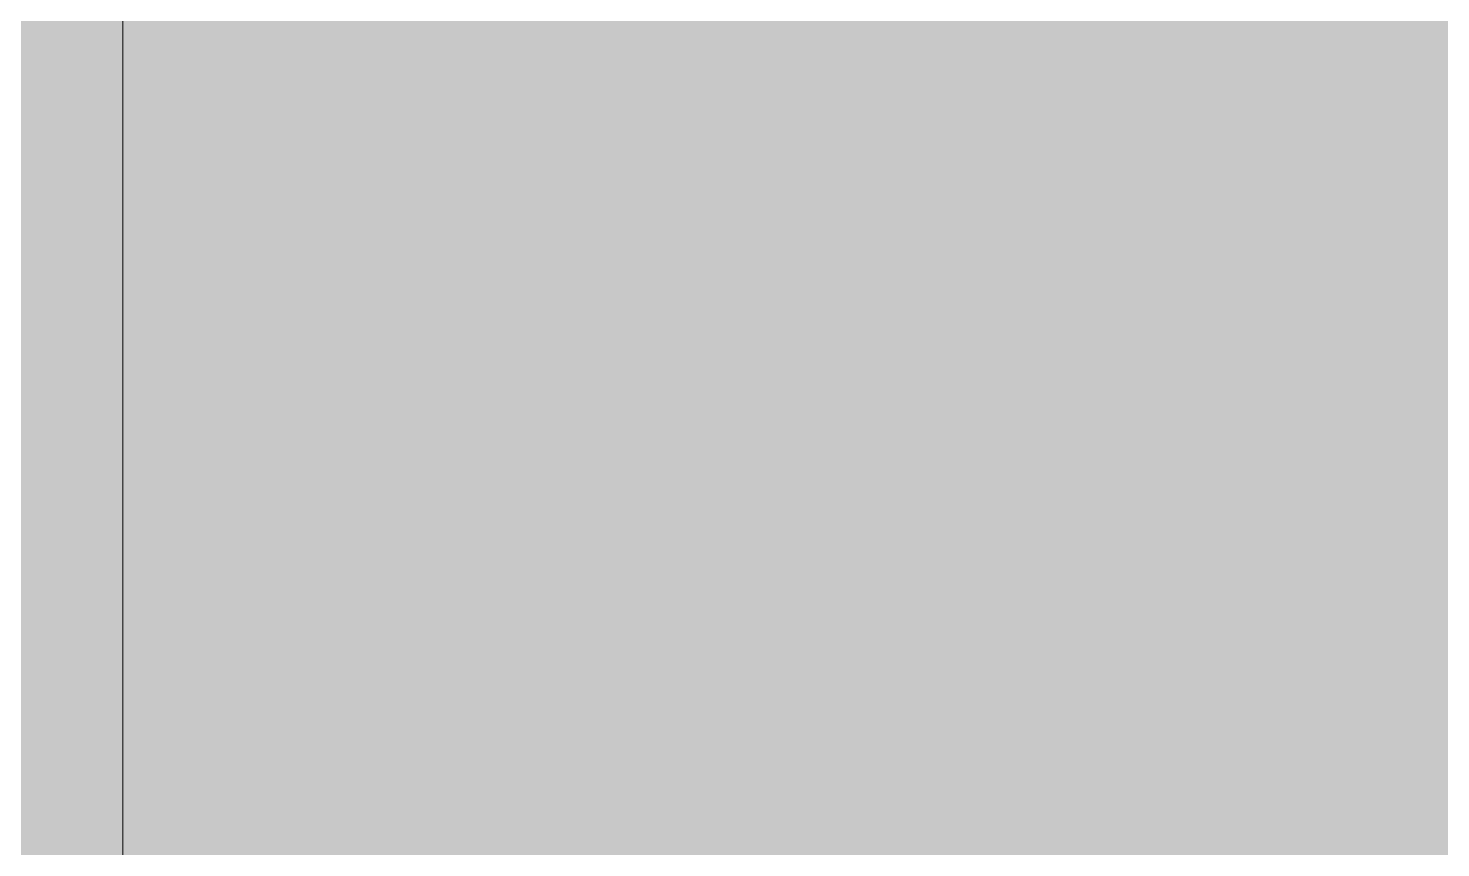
# Model space of a CAD drawing. Header units: inches. Extents: x -10205 to 13964, y -460 to 30702.
# Drawn here: x -3830.783 to -3829.893, y 11971.505 to 11972.022 of the extents above; entities that cross this region are included whole.
import ezdxf

# ---------------------------------------------------------------- set-up
doc = ezdxf.new("R2010")
doc.units = ezdxf.units.IN
doc.header["$MEASUREMENT"] = 0
for name, color, linetype, lineweight in [('00base_6150001_dwg', 147, 'Continuous', 13), ('A-WALL', 113, 'Continuous', 9), ('PROP BUILD 1ST FLOOR-1', 147, 'Continuous', 13)]:
    doc.layers.add(name, color=color, linetype=linetype, lineweight=lineweight)

# ---------------------------------------------------------------- blocks, each defined once
blk = doc.blocks.new('Walls 90 - Walls 1-1774621-SITE PLAN - CAD FILE')
at = {"layer": 'A-WALL'}
blk.add_hatch(color=256, dxfattribs=at).paths.add_polyline_path([(-3833.22374, 11970.9894), (-3829.22374, 11970.9894), (-3829.22374, 11972.9894), (-3830.22374, 11972.9894), (-3830.22374, 11978.9894), (-3833.22374, 11978.9894), (-3833.22374, 11974.49497)], flags=0)
blk = doc.blocks.new('00base_6150001_dwg-1748108-SITE PLAN - CAD FILE')
at = {"layer": 'PROP BUILD 1ST FLOOR-1', "flags": 128}
blk.add_lwpolyline([(4039896.21158, 3367849.03156), (4040707.3995, 3367862.51672), (4040678.59582, 3369595.17732), (4039121.46096, 3369569.29157), (4038929.48749, 3369566.10021), (4038600.38296, 3369560.62919), (4038629.1052, 3367832.86791), (4039440.3931, 3367846.35473), (4039418.73175, 3369149.3747), (4039874.46878, 3369156.95085)], close=True, dxfattribs=at)

msp = doc.modelspace()

# ---------------------------------------------------------------- block references
at = {"layer": '00base_6150001_dwg', "rotation": 89.04760487178136}
msp.add_blockref('00base_6150001_dwg-1748108-SITE PLAN - CAD FILE', (3298136.13876, -4084040.07225), dxfattribs=at)
at = {"layer": 'A-WALL'}
msp.add_blockref('Walls 90 - Walls 1-1774621-SITE PLAN - CAD FILE', (0, 0), dxfattribs=at)

doc.saveas('drawing.dxf')
